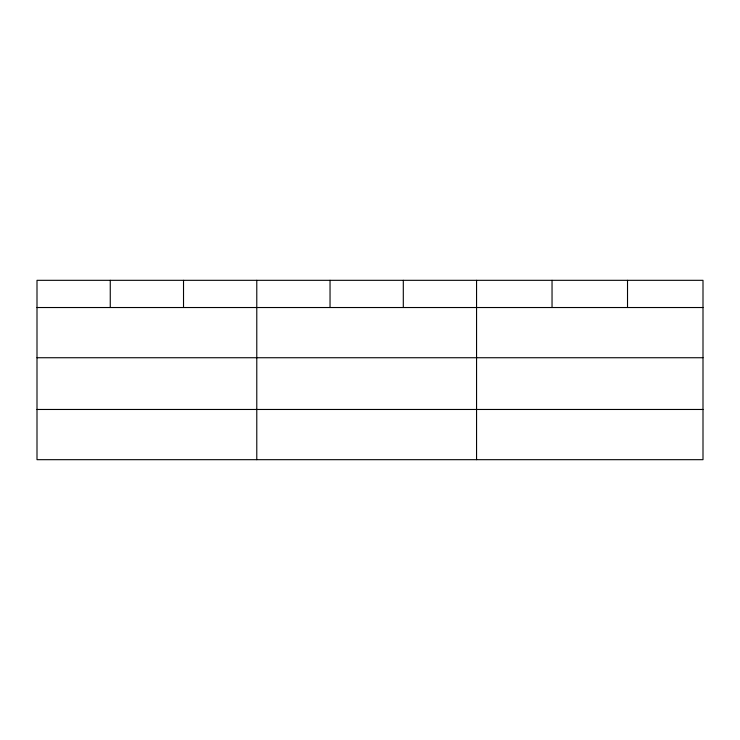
<?xml version="1.0" encoding="UTF-8"?>
<svg xmlns="http://www.w3.org/2000/svg" width="740" height="740" viewBox="0 0 740 740"><rect width="100%" height="100%" fill="white"/><g stroke="black" fill="none" stroke-linecap="round" stroke-linejoin="round"><path stroke-width="1.11" d="M703 357.735L703 280.321L37 280.321L37 459.679L703 459.679L703 357.735L37 357.735M37 307.526L703 307.526M37 409.47L703 409.47M627.52 280.321L627.52 307.526M552.04 280.321L552.04 307.526M476.56 280.321L476.56 459.679M403.3 280.321L403.3 307.526M330.04 280.321L330.04 307.526M256.78 280.321L256.78 459.679M183.52 280.321L183.52 307.526M110.26 280.321L110.26 307.526"/></g></svg>
